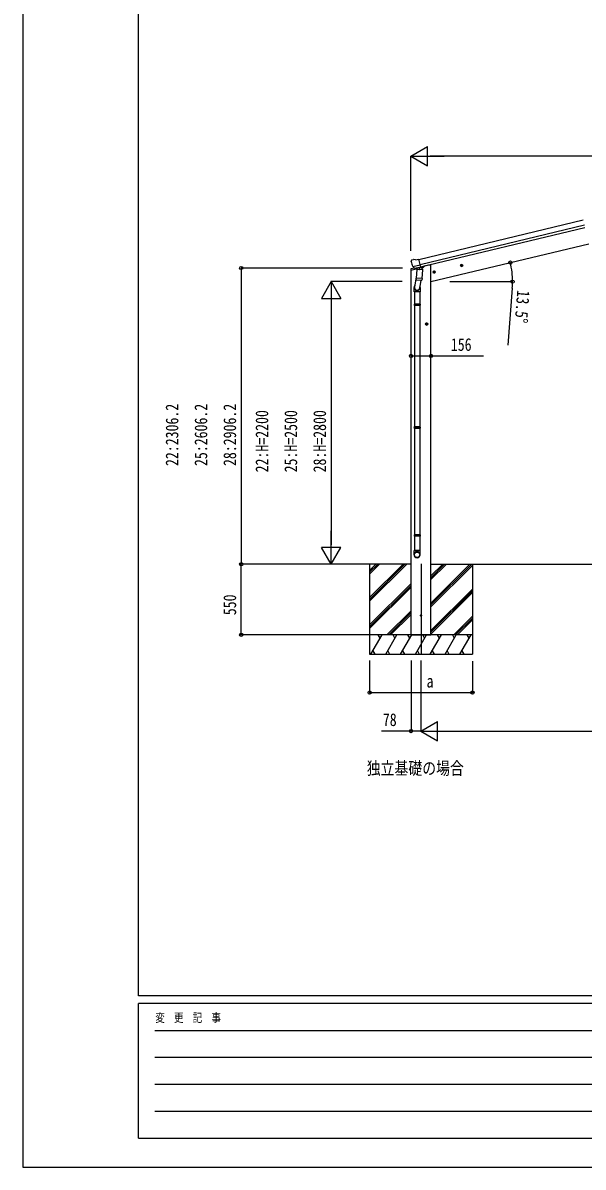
# Model space of a CAD drawing. Units: millimetres, scale not verified. Extents: x -12615 to 12615, y -8910 to 8910.
# Drawn here: x -12615 to -8253, y -8910 to 0 of the extents above; entities that cross this region are included whole.
import ezdxf
from ezdxf.enums import TextEntityAlignment as Align

# ---------------------------------------------------------------- set-up
doc = ezdxf.new("R2010")
doc.units = ezdxf.units.MM
doc.header["$LTSCALE"] = 50
for name, color, linetype in [('0-2_USER1', 3, 'Continuous'), ('0-4_YKK_12', 2, 'Continuous'), ('0-5_YKK_13', 4, 'Continuous'), ('0-6_YKK_A1', 4, 'Continuous'), ('0-7_YKK_D', 6, 'Continuous'), ('0-8_YKK_ZWAK', 7, 'Continuous')]:
    doc.layers.add(name, color=color, linetype=linetype)
doc.styles.add('ＭＳ ゴシック', font='')
doc.styles.get('ＭＳ ゴシック').set_extended_font_data('MS Gothic')

msp = doc.modelspace()

# ---------------------------------------------------------------- linework, layer by layer
at = {"layer": '0-4_YKK_12'}
msp.add_line((-9514.94, -4212.5), (-9514.94, -4917.5), dxfattribs=at)
at = {"layer": '0-5_YKK_13'}
for p, q in [((-9593.13, -1857.18), (-9592.86, -1858.33)), ((-9588.92, -1848.61), (-9592.77, -1854.9)), ((-9585.82, -1846.36), (-9572.64, -1843.19)), ((-9558.08, -1845.87), (-9571.34, -1843.17)), ((-9558.08, -1845.87), (-9532.15, -1839.64)), ((-9595.25, -1925.32), (-9552.44, -1915.04)), ((-9595.25, -1918.43), (-9595.25, -1925.32)), ((-9566.02, -1909.05), (-9592.95, -1915.51)), ((-9579.08, -1897.49), (-9521.57, -1883.68)), ((-9562.23, -1912.4), (-9578.61, -1897.91)), ((-9559.52, -1912.97), (-9552, -1911.16)), ((-9558.68, -1912.86), (-9557.15, -1912.49)), ((-9557.15, -1912.49), (-9520.45, -1903.68)), ((-9555.31, -1912.72), (-9555.37, -1913.46)), ((-9554.61, -1914.5), (-9528.8, -1920.94)), ((-9547.69, -1919.85), (-9552.37, -1986.69)), ((-9502, -1923.04), (-9547.69, -1919.85)), ((-9545.92, -1916.67), (-9546.15, -1919.96)), ((-9526.4, -1905.51), (-9527.42, -1920.11)), ((-9520.45, -1903.68), (-9518.92, -1903.31)), ((-9517.37, -1901.21), (-9516.42, -1901.28)), ((-9516.42, -1901.28), (-9503.11, -1916.59)), ((-9512.74, -1905.51), (-9494.53, -1901.14)), ((-9506.68, -1989.88), (-9502, -1923.04)), ((-9503.11, -1916.59), (-9503.55, -1922.94)), ((-9490.7, -1893.12), (-9490.7, -1896.28)), ((-9422.38, -1942.54), (-9402.93, -1937.87)), ((-9417.82, -1934.76), (-9419.95, -1941.96)), ((-9410.52, -1933.01), (-9417.82, -1934.76)), ((-9410.32, -1949.93), (-9414.99, -1930.48)), ((-9405.36, -1938.45), (-9410.52, -1933.01)), ((-9407.49, -1945.65), (-9405.36, -1938.45)), ((-9208.46, -1891.18), (-9189.01, -1886.51)), ((-9203.9, -1883.4), (-9206.03, -1890.6)), ((-9196.6, -1881.65), (-9203.9, -1883.4)), ((-9196.4, -1898.57), (-9201.07, -1879.12)), ((-9191.44, -1887.1), (-9196.6, -1881.65)), ((-9193.57, -1894.29), (-9191.44, -1887.1)), ((-9550.64, -1961.92), (-9566.55, -2058.09)), ((-9553.23, -1999.15), (-9552.35, -1986.69)), ((-9552.83, -2000.51), (-9552.83, -2000.51)), ((-9506.68, -1989.88), (-9552.37, -1986.69)), ((-9551.38, -2001.29), (-9509.69, -2004.21)), ((-9515.11, -2003.83), (-9525.85, -2067.41)), ((-9506.69, -1989.88), (-9507.58, -2002.58)), ((-9568.7, -2095.25), (-9568.7, -2060.9)), ((-9522.7, -2095.25), (-9568.7, -2095.25)), ((-9566.7, -2095.25), (-9566.7, -2189.25)), ((-9524.7, -2095.25), (-9524.7, -2189.25)), ((-9522.7, -2060.6), (-9522.7, -2095.25)), ((-9568.7, -2191.25), (-9567.7, -2189.25)), ((-9522.7, -2191.25), (-9568.7, -2191.25)), ((-9522.7, -2199.25), (-9568.7, -2199.25)), ((-9523.7, -2189.25), (-9567.7, -2189.25)), ((-9523.7, -2201.25), (-9567.7, -2201.25)), ((-9566.7, -2201.25), (-9566.7, -3145.44)), ((-9524.7, -2201.25), (-9524.7, -3145.44)), ((-9522.7, -2191.25), (-9523.7, -2189.25)), ((-9522.7, -2199.25), (-9523.7, -2201.25)), ((-9522.7, -2191.25), (-9522.7, -2199.25)), ((-9461.19, -2345.12), (-9481.19, -2345.12)), ((-9471.19, -2337.61), (-9477.69, -2341.37)), ((-9477.69, -2341.37), (-9477.69, -2348.87)), ((-9477.69, -2348.87), (-9471.19, -2352.62)), ((-9471.19, -2355.12), (-9471.19, -2335.12)), ((-9464.69, -2341.37), (-9471.19, -2337.61)), ((-9568.7, -3147.44), (-9567.7, -3145.44)), ((-9522.7, -3147.44), (-9568.7, -3147.44)), ((-9522.7, -3155.44), (-9568.7, -3155.44)), ((-9523.7, -3145.44), (-9567.7, -3145.44)), ((-9523.7, -3157.44), (-9567.7, -3157.44)), ((-9566.7, -3157.44), (-9566.7, -3985.63)), ((-9524.7, -3157.44), (-9524.7, -3985.63)), ((-9522.7, -3147.44), (-9523.7, -3145.44)), ((-9522.7, -3155.44), (-9523.7, -3157.44)), ((-9522.7, -3147.44), (-9522.7, -3155.44)), ((-9568.7, -3987.63), (-9567.7, -3985.63)), ((-9522.7, -3987.63), (-9568.7, -3987.63)), ((-9522.7, -3995.63), (-9568.7, -3995.63)), ((-9523.7, -3985.63), (-9567.7, -3985.63)), ((-9523.7, -3997.63), (-9567.7, -3997.63)), ((-9566.7, -3997.63), (-9566.7, -4107.63)), ((-9524.7, -3997.63), (-9524.7, -4107.63)), ((-9522.7, -3987.63), (-9523.7, -3985.63)), ((-9522.7, -3995.63), (-9523.7, -3997.63)), ((-9522.7, -3987.63), (-9522.7, -3995.63)), ((-9568.7, -4141.77), (-9568.7, -4107.63)), ((-9522.7, -4107.63), (-9568.7, -4107.63)), ((-9522.7, -4141.77), (-9522.7, -4107.63))]:
    msp.add_line(p, q, dxfattribs=at)
for points in [[(-9526.72, -1905.09), (-9516.99, -1902.76), (-9532.15, -1839.64)], [(-9579.35, -1896.91), (-9578.76, -1897.76), (-9578.61, -1897.91)], [(-9526.72, -1905.09), (-9526.95, -1905.24), (-9551.72, -1911.19), (-9552, -1911.16)], [(-9419.95, -1941.96), (-9414.79, -1947.4), (-9407.49, -1945.65)], [(-9206.03, -1890.6), (-9200.87, -1896.04), (-9193.57, -1894.29)], [(-9568.7, -2191.25), (-9568.7, -2199.25), (-9567.7, -2201.25)], [(-9471.19, -2352.62), (-9464.69, -2348.87), (-9464.69, -2341.37)], [(-9568.7, -3147.44), (-9568.7, -3155.44), (-9567.7, -3157.44)], [(-9568.7, -3987.63), (-9568.7, -3995.63), (-9567.7, -3997.63)]]:
    msp.add_lwpolyline(points, dxfattribs=at)
for centre, radius in [((-9412.66, -1940.21), 8.5), ((-9412.66, -1940.21), 7.7), ((-9412.66, -1940.21), 6.5), ((-9198.73, -1888.85), 8.5), ((-9198.73, -1888.85), 7.7), ((-9198.73, -1888.85), 6.5), ((-9471.19, -2345.12), 8.5), ((-9471.19, -2345.12), 7.7), ((-9471.19, -2345.12), 6.5), ((-9515.19, -4615), 4.5)]:
    msp.add_circle(centre, radius, dxfattribs=at)
for centre, radius, start, end in [((-9396.05, -1811.08), 202.4, 193.5, 205.09125), ((-9584.65, -1851.22), 5, 103.5, 148.5), ((-9571.94, -1846.11), 3, 78.5, 103.5), ((-9592.25, -1918.43), 3, 103.5, 180), ((-9558.8, -1912.37), 0.5, 248.23754, 283.5), ((-9555.81, -1912.69), 0.5, 356, 103.5), ((-9554.37, -1913.53), 1, 176, 256), ((-9528.44, -1919.97), 1.03, 250.03897, 351.96569), ((-9525.8, -1905.59), 0.604, 100.59842, 172.20595), ((-9519.04, -1902.83), 0.5, 283.5, 318.76246), ((-9495.7, -1896.28), 5, 283.5, 0), ((-9551.29, -1999.32), 1.95, 175.04017, 217.47766), ((-9551.24, -1999.29), 2, 217.40962, 266), ((-9509.55, -2002.21), 2, 266, 349.46843), ((-9538.7, -2060.9), 30, 177.45142, 180)]:
    msp.add_arc(centre, radius, start, end, dxfattribs=at)
for centre, major_axis, ratio, start_param, end_param in [((-9590.21, -1856.47), (-1.57, -2.57), 0.99628, 4.712389, 5.4996506), ((-9560.24, -1910.14), (-0.73, -2.92), 0.997631, 5.8041905, 6.6006116), ((-9560.18, -1909.92), (2.63, 3.16), 0.650902, 4.0958226, 4.1686332), ((-9560.22, -1910.04), (-0.73, -2.92), 0.997631, 0.3902369, 0.4789948), ((-9545.7, -2060.6), (23, 0), 0.996195, 2.5560258, 6.5663028), ((-9545.7, -2060.6), (21, 0), 0.996195, 2.9349147, 5.9512394), ((-9545.7, -4140.03), (-23, 0), 0.996195, 3.1415927, 6.2831853), ((-9545.7, -4141.77), (-23, 0), 0.996195, 3.1415927, 6.2831853), ((-9545.7, -4141.77), (0, -23.43), 0.981806, 4.712389, 7.8539816)]:
    msp.add_ellipse(centre, major_axis=major_axis, ratio=ratio, start_param=start_param, end_param=end_param, dxfattribs=at)
msp.add_ellipse((-9545.7, -4141.77), major_axis=(21, 0), ratio=0.996195, dxfattribs=at)
at = {"layer": '0-6_YKK_A1'}
for p, q in [((-9531.75, -1841.28), (-8252.66, -1534.19)), ((-8242.58, -1576.17), (-9521.68, -1883.25)), ((-9517.75, -1899.62), (-8238.65, -1592.53)), ((-9437.19, -2015), (-8208.07, -1719.91)), ((-9437.19, -2015), (-8208.07, -1719.91)), ((-9592.69, -4765), (-9592.69, -1924.83)), ((-9564.12, -1908.49), (-9564.12, -1908.99)), ((-9457.19, -1885.62), (-9490.7, -1893.66)), ((-9437.19, -1885.62), (-9457.19, -1885.62)), ((-9437.19, -4765), (-9437.19, -1885.62)), ((-9592.69, -4215), (-10104.91, -4215.01)), ((-9914.94, -4215), (-9914.94, -4915)), ((-9914.94, -4475.73), (-9654.21, -4215)), ((-9914.94, -4489.87), (-9640.07, -4215)), ((-9914.94, -4504.01), (-9625.93, -4215)), ((-9914.94, -4291.88), (-9838.06, -4215)), ((-9914.94, -4277.74), (-9852.2, -4215)), ((-9914.94, -4263.6), (-9866.34, -4215)), ((-9437.19, -4215), (-3765.8, -4215)), ((-9437.19, -4518.48), (-9133.71, -4215)), ((-9437.19, -4334.63), (-9317.56, -4215)), ((-9437.19, -4320.49), (-9331.7, -4215)), ((-9437.19, -4306.35), (-9345.84, -4215)), ((-9437.19, -4532.62), (-9119.94, -4215.37)), ((-9437.19, -4546.76), (-9114.94, -4224.51)), ((-9114.94, -4215), (-9114.94, -4915)), ((-9914.94, -4687.86), (-9592.69, -4365.61)), ((-9914.94, -4702), (-9592.69, -4379.75)), ((-9914.94, -4716.14), (-9592.69, -4393.9)), ((-9437.19, -4730.61), (-9114.94, -4408.36)), ((-9437.19, -4744.75), (-9114.94, -4422.5)), ((-9437.19, -4758.89), (-9114.94, -4436.64)), ((-9779.95, -4765), (-9592.69, -4577.74)), ((-9765.81, -4765), (-9592.69, -4591.88)), ((-9751.66, -4765), (-9592.69, -4606.03)), ((-9259.45, -4765), (-9114.94, -4620.49)), ((-9245.31, -4765), (-9114.94, -4634.63)), ((-9231.16, -4765), (-9114.94, -4648.78)), ((-9114.94, -4765), (-9914.94, -4765)), ((-9904.65, -4915), (-9818.05, -4765)), ((-9833.05, -4790.98), (-9848.05, -4765)), ((-9789.18, -4915), (-9702.58, -4765)), ((-9717.58, -4790.98), (-9732.58, -4765)), ((-9673.71, -4915), (-9587.11, -4765)), ((-9602.11, -4790.98), (-9617.11, -4765)), ((-9592.69, -4765), (-9437.19, -4765)), ((-9558.24, -4915), (-9471.64, -4765)), ((-9486.64, -4790.98), (-9501.64, -4765)), ((-9442.77, -4915), (-9356.17, -4765)), ((-9371.17, -4790.98), (-9386.17, -4765)), ((-9327.3, -4915), (-9240.7, -4765)), ((-9270.7, -4765), (-9255.7, -4790.98)), ((-9211.83, -4915), (-9125.23, -4765)), ((-9140.23, -4790.98), (-9155.23, -4765)), ((-9889.65, -4889.02), (-9874.65, -4915)), ((-9774.18, -4889.02), (-9759.18, -4915)), ((-9658.71, -4889.02), (-9643.71, -4915)), ((-9543.24, -4889.02), (-9528.24, -4915)), ((-9427.77, -4889.02), (-9412.77, -4915)), ((-9312.3, -4889.02), (-9297.3, -4915)), ((-9196.83, -4889.02), (-9181.83, -4915)), ((-9914.94, -4915), (-9114.94, -4915))]:
    msp.add_line(p, q, dxfattribs=at)
at = {"layer": '0-7_YKK_D'}
for p, q in [((-9593.19, -1038.76), (-9463.29, -963.76)), ((-9463.29, -1113.76), (-9463.29, -963.76)), ((-9593.19, -1776.03), (-9593.19, -1037.76)), ((-9593.19, -1038.76), (-9463.29, -1113.76)), ((-9593.19, -1038.76), (-9333.38, -1038.76)), ((-3759.8, -1038.76), (-9443.19, -1038.76)), ((-9659.69, -1908.79), (-10915.94, -1908.79)), ((-10914.94, -1908.79), (-10914.94, -4215)), ((-10214.94, -2015), (-10289.94, -2144.9)), ((-9660.69, -2015), (-10215.94, -2015)), ((-10214.94, -2015), (-10139.94, -2144.9)), ((-10214.94, -2015), (-10214.94, -2274.81)), ((-9291.45, -2015), (-8800.83, -2015)), ((-8803.87, -2065.96), (-8839.55, -2509.33)), ((-10289.94, -2144.9), (-10139.94, -2144.9)), ((-10214.94, -2165), (-10214.94, -4065)), ((-10214.94, -4215), (-10214.94, -3955.19)), ((-10214.94, -4215), (-10289.94, -4085.1)), ((-10139.94, -4085.1), (-10289.94, -4085.1)), ((-10214.94, -4215), (-10139.94, -4085.1)), ((-10105.67, -4215), (-10915.94, -4215)), ((-10154.04, -4215), (-10915.94, -4215)), ((-10914.94, -4764.99), (-10914.94, -4215)), ((-10154.04, -4215), (-10215.94, -4215)), ((-9915.94, -4764.99), (-10915.94, -4764.99)), ((-9914.94, -4965.03), (-9914.94, -5216)), ((-9592.69, -4965), (-9592.69, -5516)), ((-9515.19, -4965), (-9515.19, -5516)), ((-9515.19, -4965), (-9515.19, -5516)), ((-9114.94, -4969.02), (-9114.94, -5216)), ((-9914.94, -5215), (-9114.94, -5215)), ((-9515.19, -5515), (-9385.29, -5440)), ((-9515.19, -5515), (-9385.29, -5590)), ((-9515.19, -5515), (-9255.38, -5515)), ((-9385.29, -5590), (-9385.29, -5440)), ((-9365.19, -5515), (-3837.8, -5515))]:
    msp.add_line(p, q, dxfattribs=at)
for points in [[(-9592.69, -2593.58), (-9437.19, -2593.58), (-9027.79, -2593.58)], [(-9515.19, -5515), (-9592.69, -5515), (-9822.09, -5515)]]:
    msp.add_lwpolyline(points, dxfattribs=at)
for centre in [(-8819.38, -1866.68), (-10914.94, -1908.79), (-8801.83, -2015), (-9592.69, -2593.58), (-9437.19, -2593.58), (-10914.94, -4215), (-10914.94, -4215), (-10914.94, -4764.99), (-9914.94, -5215), (-9114.94, -5215), (-9592.69, -5515)]:
    msp.add_circle(centre, 12.75, dxfattribs=at)
for start, end in [(360, 13.5), (355.39969, 360)]:
    msp.add_arc((-9437.19, -2015), 635.36, start, end, dxfattribs=at)
at = {"layer": '0-8_YKK_ZWAK'}
for p, q in [((-11714.94, -7575), (-11714.94, 8325)), ((11685.06, -7575), (-11714.94, -7575)), ((-3914.94, -7635), (-11714.94, -7635)), ((-11714.94, -8685), (-11714.94, -7635)), ((-11587.44, -7845), (-4064.94, -7845)), ((-11587.44, -8055), (-4064.94, -8055)), ((-11587.44, -8265), (-4064.94, -8265)), ((-11587.44, -8475), (-4064.94, -8475)), ((-11714.94, -8685), (-3914.94, -8685))]:
    msp.add_line(p, q, dxfattribs=at)
msp.add_lwpolyline([(-12615, -8910), (12615, -8910), (12615, 8910), (-12615, 8910)], close=True, dxfattribs=at)

# ---------------------------------------------------------------- texts
at = {"layer": '0-2_USER1', "style": 'ＭＳ ゴシック', "width": 0.8}
msp.add_text('独立基礎の場合', height=98.97, dxfattribs=at).set_placement((-9937.28, -5883), align=Align.BOTTOM_LEFT)
at = {"layer": '0-7_YKK_D', "style": 'ＭＳ ゴシック', "width": 0.8}
for s, rotation, p in [('13.5°', 265.4, (-8794.71, -2076.73)), ('22:2306.2', 90, (-11374.94, -3450.69)), ('25:2606.2', 90, (-11149.94, -3450.69)), ('28:2906.2', 90, (-10924.94, -3450.69)), ('22:H=2200', 90, (-10674.94, -3500.2)), ('25:H=2500', 90, (-10449.94, -3500.2)), ('28:H=2800', 90, (-10224.94, -3500.2)), ('550', 90, (-10924.94, -4612.4))]:
    msp.add_text(s, height=98.97, rotation=rotation, dxfattribs=at).set_placement(p, align=Align.BOTTOM_LEFT)
for s, p in [('156', (-9282.59, -2583.58)), ('a', (-9471.85, -5205)), ('78', (-9812.09, -5505))]:
    msp.add_text(s, height=98.97, dxfattribs=at).set_placement(p, align=Align.BOTTOM_LEFT)
at = {"layer": '0-8_YKK_ZWAK', "style": 'ＭＳ ゴシック', "width": 0.8}
msp.add_text('変  更  記  事', height=65.98, dxfattribs=at).set_placement((-11583.93, -7800), align=Align.BOTTOM_LEFT)

doc.saveas('drawing.dxf')
